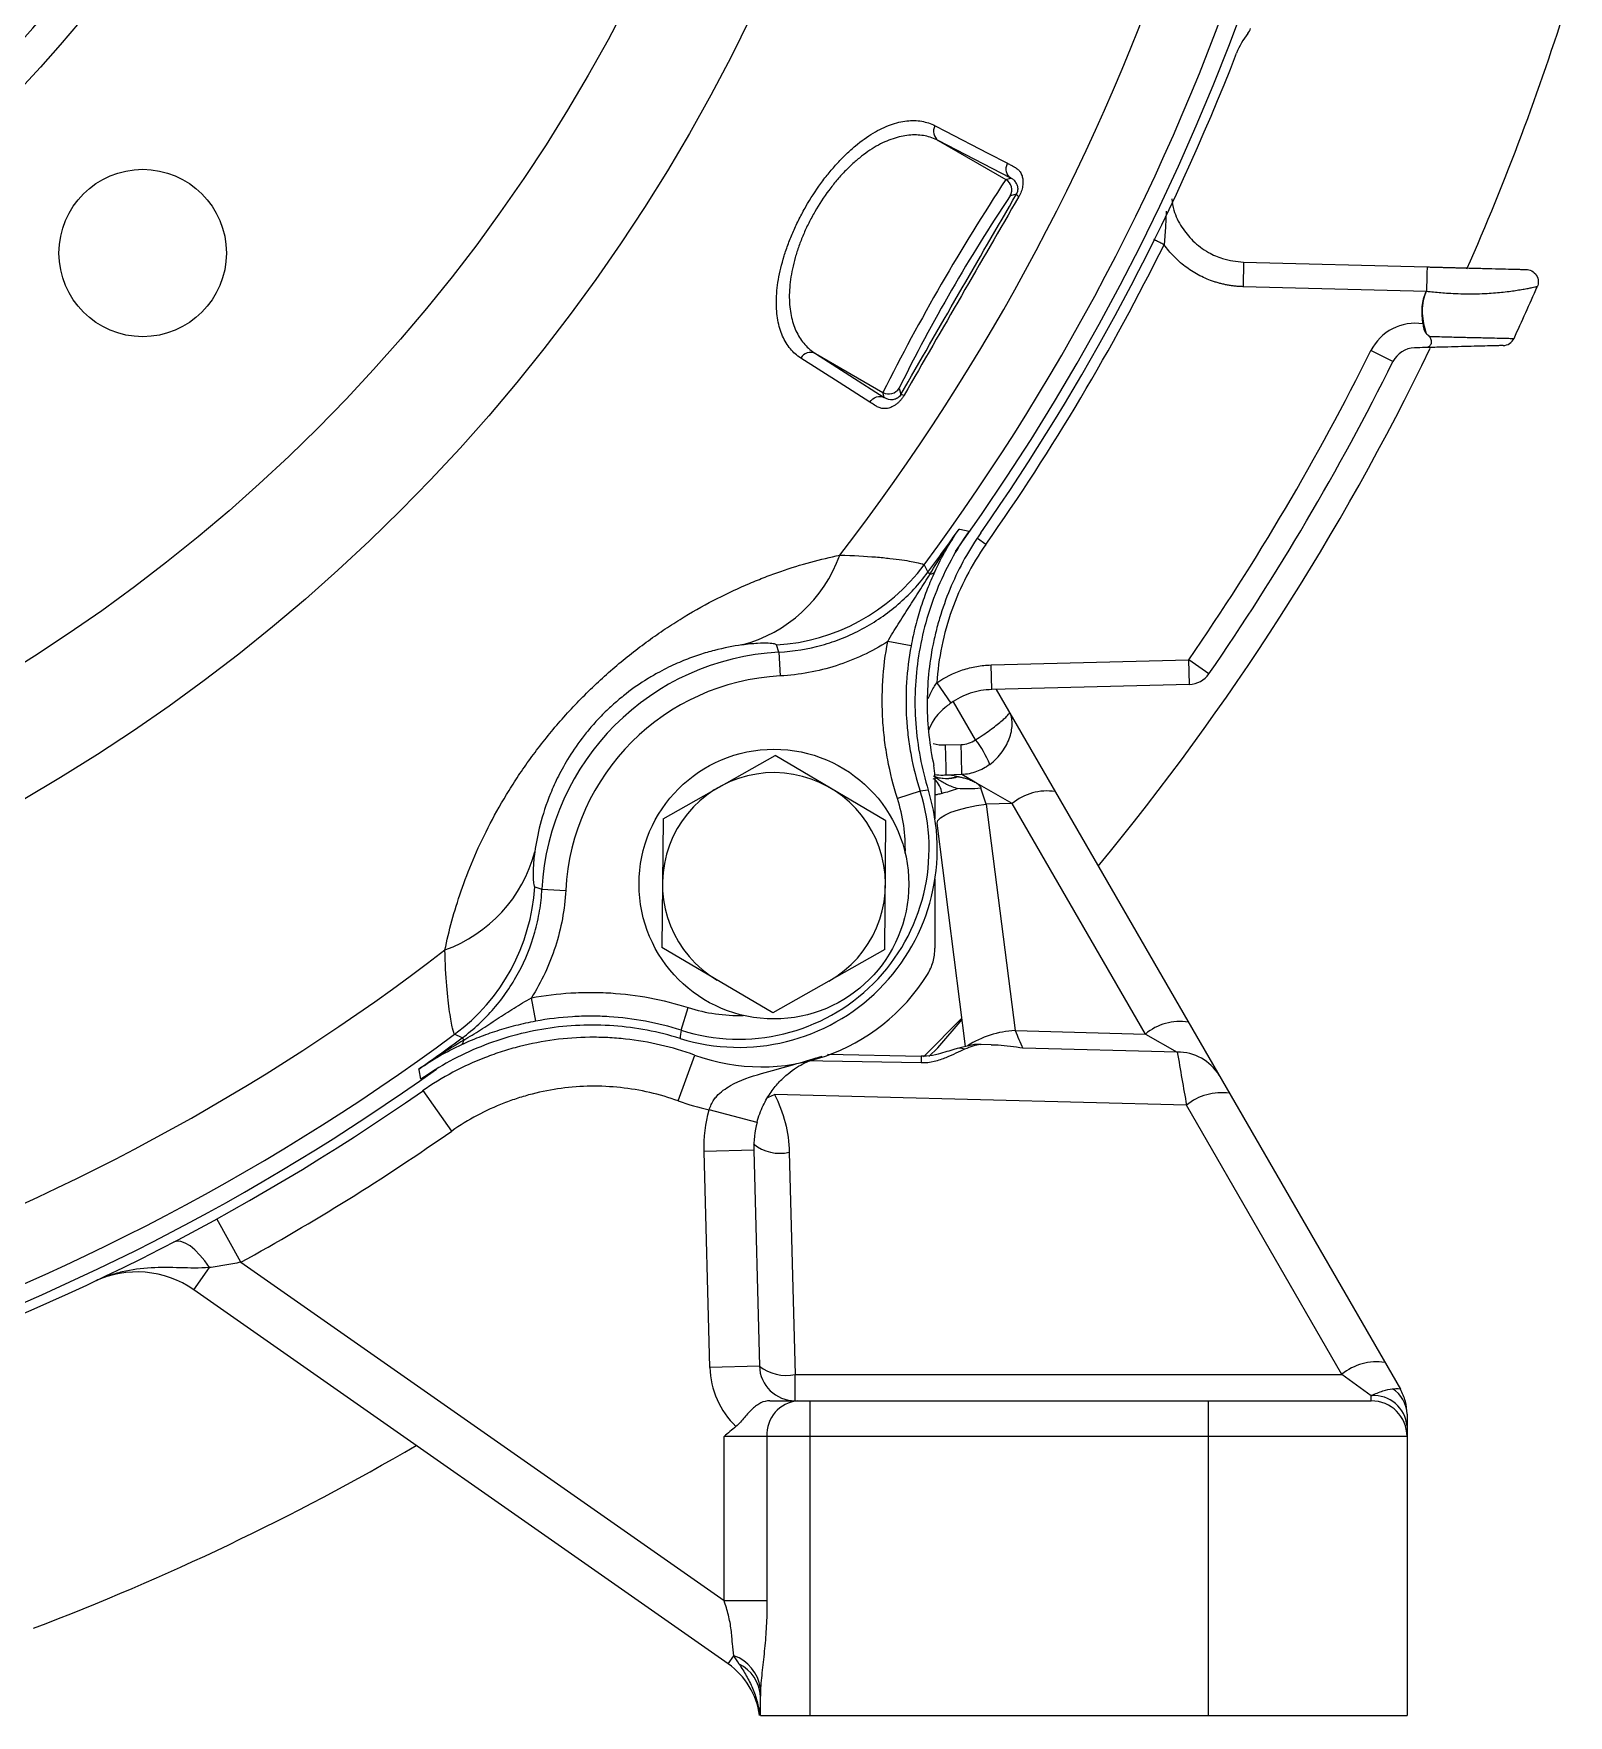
# Paper-space layout '_Right' of a CAD drawing. Header units: inches. Extents: x -10.2 to 6.6, y -6.2 to 9.3.
# Drawn here: x 2.288 to 6.157, y -6.25 to -2.01 of the extents above; entities that cross this region are included whole.
import ezdxf

# ---------------------------------------------------------------- set-up
doc = ezdxf.new("R2010")
doc.units = ezdxf.units.IN
doc.header["$MEASUREMENT"] = 0

psp = doc.layouts.new('_Right')

# ---------------------------------------------------------------- linework, layer by layer
at = {"color": 7, "linetype": 'Continuous', "lineweight": 25}
for p, q in [((4.5686, -2.2798), (4.7387, -2.3781)), ((4.7515, -2.3747), (4.5686, -2.2798)), ((4.7387, -2.3781), (4.7515, -2.3747)), ((4.7659, -2.4147), (4.7497, -2.419)), ((5.3382, -2.5863), (5.8005, -2.5984)), ((5.7989, -2.6603), (5.3366, -2.6482)), ((5.7968, -2.6648), (5.7989, -2.6603)), ((4.2587, -2.8166), (4.4289, -2.9148)), ((4.2587, -2.8166), (4.4323, -2.9276)), ((5.7146, -2.8369), (5.6591, -2.8093)), ((4.4323, -2.9276), (4.4289, -2.9148)), ((4.4698, -2.9039), (4.4741, -2.92)), ((4.533, -3.3494), (4.5423, -3.3681)), ((4.5423, -3.3681), (4.5479, -3.3723)), ((4.167, -3.5696), (4.1611, -3.5513)), ((4.5, -3.5539), (4.4411, -3.5429)), ((4.167, -3.5696), (4.1702, -3.6295)), ((4.7017, -3.6019), (5.1997, -3.5888)), ((4.7033, -3.6639), (4.7017, -3.6019)), ((5.2014, -3.6508), (5.1997, -3.5888)), ((5.2508, -3.6241), (5.1997, -3.5888)), ((4.5647, -3.6471), (4.6003, -3.6979)), ((5.2014, -3.6508), (4.7033, -3.6639)), ((4.7146, -3.6636), (5.7333, -5.428)), ((4.5867, -3.8034), (4.6261, -3.8023)), ((3.8747, -3.9895), (4.1572, -3.8298)), ((4.4367, -3.9946), (4.1572, -3.8298)), ((4.56, -3.8822), (4.56, -3.9895)), ((4.6278, -3.8784), (4.5884, -3.8794)), ((4.661, -3.8972), (4.6278, -3.8784)), ((4.7549, -3.9511), (4.661, -3.8972)), ((4.5227, -3.9201), (4.4656, -3.9383)), ((4.5434, -3.9177), (4.5227, -3.9201)), ((4.6895, -3.9528), (4.676, -3.9124)), ((4.7549, -3.9511), (4.6895, -3.9528)), ((4.6895, -3.9528), (4.7621, -4.5237)), ((5.0905, -4.5323), (4.7549, -3.9511)), ((3.8747, -3.9895), (3.8718, -4.3139)), ((4.4338, -4.3191), (4.4367, -3.9946)), ((4.6371, -4.5638), (4.5655, -4.001)), ((4.56, -4.1422), (4.56, -4.3159)), ((3.5513, -4.1611), (3.5696, -4.167)), ((3.5696, -4.167), (3.6295, -4.1702)), ((4.1513, -4.4787), (3.8718, -4.3139)), ((4.4338, -4.3191), (4.1513, -4.4787)), ((3.5539, -4.5), (3.5429, -4.4411)), ((3.9201, -4.5227), (3.9383, -4.4656)), ((3.3681, -4.5423), (3.3494, -4.533)), ((4.7621, -4.5237), (5.0905, -4.5323)), ((5.0905, -4.5323), (5.1709, -4.5782)), ((3.3681, -4.5423), (3.3723, -4.5479)), ((4.702, -4.5596), (4.6769, -4.5589)), ((5.1709, -4.5782), (4.7819, -4.5681)), ((4.5257, -4.5887), (4.2897, -4.5837)), ((3.3423, -4.7768), (3.2706, -4.6744)), ((5.1941, -4.7119), (4.1554, -4.6847)), ((4.1116, -4.7552), (3.9907, -4.7234)), ((5.5858, -5.3903), (5.1941, -4.7119)), ((4.1035, -4.8254), (3.9785, -4.8287)), ((3.9927, -5.3726), (3.9785, -4.8287)), ((4.1035, -4.8254), (4.1177, -5.3694)), ((4.193, -4.8304), (4.2077, -5.3903)), ((2.8108, -5.1077), (2.7505, -4.9982)), ((2.6921, -5.1772), (2.7313, -5.1213)), ((2.8108, -5.1077), (4.0285, -5.9603)), ((4.039, -6.1203), (2.6921, -5.1772)), ((4.1177, -5.3694), (3.9927, -5.3726)), ((4.2077, -5.457), (4.2077, -5.3903)), ((4.2077, -5.3903), (5.5858, -5.3903)), ((5.66, -5.4441), (5.5858, -5.3903)), ((4.1437, -5.457), (5.66, -5.457)), ((4.245, -5.457), (4.245, -6.25)), ((5.25, -6.25), (5.25, -5.457)), ((5.66, -5.457), (5.66, -5.4441)), ((5.75, -5.547), (4.0285, -5.547)), ((4.0285, -5.9603), (4.0285, -5.547)), ((4.1367, -5.547), (4.1367, -5.9603)), ((5.75, -5.5211), (5.75, -6.25)), ((4.0285, -5.9603), (4.1367, -5.9603)), ((4.039, -6.1203), (4.0535, -6.0995)), ((4.12, -6.25), (4.12, -6.2019)), ((4.12, -6.25), (5.75, -6.25))]:
    psp.add_line(p, q, dxfattribs=at)
at = {"color": 8, "linetype": 'Continuous', "lineweight": 25}
for p, q in [((4.6883, -3.2981), (4.6672, -3.2832)), ((4.6622, -3.7906), (4.6069, -3.6947)), ((3.9133, -4.701), (3.955, -4.5858))]:
    psp.add_line(p, q, dxfattribs=at)
at = {"color": 7, "linetype": 'Continuous', "lineweight": 25, "flags": 128}
for points in [[(4.5603, -2.2424), (4.5869, -2.2562), (4.6935, -2.3114), (4.7432, -2.3372)], [(4.3957, -2.9391), (4.319, -2.8901), (4.2221, -2.8281)], [(4.6209, -3.2594), (4.6225, -3.2598), (4.6461, -3.2646)], [(4.5655, -4.001), (4.5672, -3.9943), (4.5738, -3.9873), (4.585, -3.9802), (4.6004, -3.9733), (4.6193, -3.9668), (4.6411, -3.9611), (4.6648, -3.9564), (4.6895, -3.9528)], [(4.5309, -4.5901), (4.5338, -4.5873), (4.628, -4.4923)], [(4.5447, -4.5887), (4.5673, -4.5673), (4.6284, -4.4954)], [(4.6349, -4.5707), (4.6247, -4.568), (4.6161, -4.5689)], [(3.2646, -4.6461), (3.2598, -4.6225), (3.2594, -4.6209)], [(2.7313, -5.1213), (2.7197, -5.1045), (2.7074, -5.0895), (2.6949, -5.0767), (2.6825, -5.0666), (2.6706, -5.0594), (2.6595, -5.0553), (2.6495, -5.0545), (2.6409, -5.0569)]]:
    psp.add_lwpolyline(points, dxfattribs=at)
at = {"color": 8, "linetype": 'Continuous', "lineweight": 25, "flags": 128}
for points in [[(5.143, -2.4582), (5.1412, -2.4981), (5.1376, -2.5423), (5.1376, -2.5423), (5.1376, -2.5423)], [(4.5253, -4.6053), (4.2776, -4.6006), (4.2413, -4.5999)], [(4.1397, -4.6918), (4.1408, -4.6913), (4.1554, -4.6847)]]:
    psp.add_lwpolyline(points, dxfattribs=at)
at = {"color": 7, "linetype": 'Continuous', "lineweight": 25}
for centre, radius in [((0, 0), 4.5436), ((0, 0), 4.2493), ((0, 0), 3.1151), ((2.5633, -2.5633), 0.211), ((4.1543, -4.1543), 0.34)]:
    psp.add_circle(centre, radius, dxfattribs=at)
for centre, radius, start, end in [((0, 0), 5.4518, 322.4177, 37.5823), ((0, 0), 5.6362, 323.54, 36.46), ((0, 0), 5.6801, 324.2831, 35.5637), ((0, 0), 3.0352, 311.1739, 48.8261), ((0, 0), 6.4497, 336.1919, 342.66038), ((5.4975, -2.128), 0.19, 141.6885, 158.8391), ((0, 0), 5.705, 325.0469, 338.8391), ((4.5848, -2.2566), 0.0284, 150.0314, 235.0278), ((9.2015, -5.3125), 5.341, 146.6737, 153.3263), ((4.7237, -2.4041), 0.03, 330.046, 59.954), ((8.3765, -4.8362), 4.3584, 146.3179, 153.6821), ((0, 0), 5.7322, 324.87496, 333.6722), ((0, 0), 6.63, 335.22238, 336.45687), ((5.7701, -2.8645), 0.124, 80.8048, 153.5989), ((5.9915, -2.7656), 0.031, 271.5, 335.2224), ((4.2467, -2.8423), 0.0284, 64.9722, 149.9686), ((0, 0), 6.4497, 320.42807, 334.23661), ((0, 0), 6.318, 325.3867, 333.59887), ((0, 0), 6.38, 325.3867, 333.59887), ((5.7701, -2.8645), 0.062, 91.5, 153.5989), ((4.4438, -2.8888), 0.03, 240.046, 329.954), ((0, 0), 5.6548, 323.4428, 324.8021), ((3.9806, -3.2022), 0.3613, 284.8601, 340.1285), ((4.1308, -3.052), 0.5002, 273.4687, 323.5209), ((4.5481, -3.358), 0.0144, 269.1964, 322.0168), ((4.2002, -4.2002), 0.6315, 93.0111, 176.9889), ((4.2002, -4.2002), 0.5716, 93.0111, 176.9889), ((5.1997, -3.5888), 0.062, 271.5, 325.3867), ((0.114, -3.9402), 4.4749, 0.7788, 1.7527), ((0.1534, -3.9392), 4.4749, 0.7788, 1.7527), ((4.4852, -3.9343), 0.2281, 20.9235, 39.0765), ((4.1543, -4.1543), 0.281, 299.4753, 239.4753), ((4.0659, -4.0659), 0.5, 252.7666, 17.2334), ((4.0659, -4.0659), 0.4795, 252.2989, 17.7011), ((4.0659, -4.0659), 0.4196, 358.5259, 17.7011), ((4.843, -4.0581), 0.1386, 81.6377, 129.4864), ((3.2022, -3.9806), 0.3613, 289.8715, 345.1399), ((3.052, -4.1308), 0.5002, 306.4791, 356.5313), ((4.1224, -4.1224), 0.4926, 250.0544, 328.2222), ((4.0659, -4.0659), 0.4196, 252.2989, 271.4741), ((0, 0), 5.6362, 233.54, 306.46), ((6.3774, -3.8294), 1.7582, 203.2588, 204.8425), ((5.1786, -4.6392), 0.1386, 81.6377, 129.4864), ((0, 0), 5.6548, 305.1979, 306.5572), ((3.358, -4.5481), 0.0144, 307.9832, 0.8036), ((17.567, -2.4952), 12.5698, 189.53894, 190.15703), ((5.1743, -4.6966), 0.1184, 30.532, 91.6156), ((0, 0), 5.6801, 271.9292, 305.5637), ((0, 0), 5.705, 271.9208, 304.9531), ((4.1224, -4.1224), 0.6152, 250.1316, 257.6379), ((5.2822, -4.8188), 0.1386, 81.6377, 129.4864), ((0, 0), 5.83, 298.82422, 304.97981), ((4.1696, -4.7273), 0.1057, 230.9989, 282.7995), ((2.5488, -5.382), 0.25, 55, 115.3409), ((4.2077, -5.367), 0.215, 181.5, 226.0948), ((4.2077, -5.367), 0.09, 181.5, 270), ((4.1842, -5.2872), 0.1057, 230.9989, 282.7995), ((5.6739, -5.4972), 0.1386, 81.6377, 129.4864), ((5.6735, -5.4921), 0.0765, 1.2366, 58.7634), ((4.2212, -5.5414), 0.0846, 94.4019, 183.8113), ((5.666, -5.5281), 0.0843, 4.768, 94.0818), ((5.66, -5.547), 0.09, 0, 90), ((0, 0), 6.4497, 290.78162, 300.28387), ((4.017, -6.198), 0.105, 9.2287, 69.6551), ((3.93, -6.2759), 0.19, 7.8371, 55), ((4.0248, -6.2063), 0.0953, 2.6537, 64.0779)]:
    psp.add_arc(centre, radius, start, end, dxfattribs=at)
at = {"color": 8, "linetype": 'Continuous', "lineweight": 25}
for centre, radius, start, end in [((4.5871, -3.8057), 0.0821, 250.7396, 290.1101), ((0, 0), 5.4518, 270.8637, 307.5823), ((4.7734, -4.7656), 0.2422, 92.6852, 122.8831), ((5.3102, -4.6182), 0.785, 177.8459, 179.0581)]:
    psp.add_arc(centre, radius, start, end, dxfattribs=at)
at = {"color": 7, "linetype": 'Continuous', "lineweight": 25}
for points in [[(5.3484, -2.0102), (5.3515, -2.0063), (5.354, -2.002), (5.3558, -1.9972)], [(4.7659, -2.4147), (4.7656, -2.4157), (4.7676, -2.418), (4.7715, -2.4212)], [(5.7983, -2.7663), (5.8008, -2.7686), (5.8032, -2.771), (5.8056, -2.7735)], [(5.7964, -2.8017), (5.7867, -2.802), (5.7776, -2.8022), (5.7685, -2.8025)], [(4.4741, -2.92), (4.4749, -2.9193), (4.4778, -2.9199), (4.4826, -2.9216)], [(4.5479, -3.3723), (4.571, -3.3337), (4.5953, -3.2961), (4.6209, -3.2594)], [(4.5555, -3.8002), (4.5657, -3.8027), (4.5762, -3.8036), (4.5867, -3.8034)], [(4.56, -3.8822), (4.56, -3.8733), (4.5591, -3.8644), (4.5572, -3.8557)], [(4.6153, -3.8827), (4.6064, -3.8812), (4.5974, -3.8801), (4.5884, -3.8794)], [(4.6153, -3.8827), (4.6167, -3.883), (4.6182, -3.8832), (4.6196, -3.8835)], [(4.676, -3.9124), (4.6556, -3.9148), (4.6351, -3.915), (4.6169, -3.9132)], [(3.9201, -4.5227), (3.9192, -4.5296), (3.9185, -4.5365), (3.9177, -4.5434)], [(3.3723, -4.5479), (3.3337, -4.571), (3.2961, -4.5953), (3.2594, -4.6209)], [(3.9785, -4.8287), (3.9776, -4.793), (3.9816, -4.7579), (3.9907, -4.7234)], [(4.1116, -4.7552), (4.1056, -4.7782), (4.1028, -4.8016), (4.1035, -4.8254)], [(5.7132, -5.4267), (5.7255, -5.4257), (5.7322, -5.4262), (5.7333, -5.428)], [(4.0586, -5.5219), (4.0484, -5.5301), (4.0384, -5.5386), (4.0285, -5.547)], [(4.0664, -6.1206), (4.0618, -6.1135), (4.0573, -6.1066), (4.0535, -6.0995)], [(4.1207, -6.1812), (4.1202, -6.1882), (4.12, -6.1951), (4.12, -6.2019)]]:
    psp.add_open_spline(points, degree=3, dxfattribs=at)
for points, knots in [([(4.2221, -2.8281), (4.2122, -2.8218), (4.2034, -2.814), (4.1881, -2.7956), (4.1815, -2.785), (4.1735, -2.7668), (4.1711, -2.7604), (4.1671, -2.7469), (4.1655, -2.7399), (4.1615, -2.718), (4.1602, -2.7021), (4.1605, -2.6762), (4.161, -2.6673), (4.1628, -2.649), (4.164, -2.6397), (4.1689, -2.6112), (4.1736, -2.5914), (4.1832, -2.5604), (4.1868, -2.55), (4.1946, -2.5292), (4.1988, -2.5188), (4.2079, -2.498), (4.2128, -2.4876), (4.2234, -2.4668), (4.229, -2.4564), (4.2465, -2.4259), (4.2591, -2.4065), (4.2794, -2.3786), (4.2864, -2.3695), (4.3006, -2.3522), (4.3077, -2.344), (4.3223, -2.3282), (4.3296, -2.3206), (4.3446, -2.3063), (4.3521, -2.2995), (4.3746, -2.2808), (4.3895, -2.2701), (4.4118, -2.2567), (4.4193, -2.2527), (4.4338, -2.2457), (4.441, -2.2427), (4.4551, -2.2376), (4.462, -2.2355), (4.4757, -2.2322), (4.4825, -2.231), (4.5023, -2.2288), (4.5148, -2.2291), (4.5385, -2.2332), (4.5498, -2.237), (4.5603, -2.2424)], [0, 0, 0, 0, 0.0625, 0.0625, 0.125, 0.125, 0.15625, 0.15625, 0.1875, 0.1875, 0.25, 0.25, 0.28125, 0.28125, 0.3125, 0.3125, 0.375, 0.375, 0.40625, 0.40625, 0.4375, 0.4375, 0.46875, 0.46875, 0.5, 0.5, 0.5625, 0.5625, 0.59375, 0.59375, 0.625, 0.625, 0.65625, 0.65625, 0.6875, 0.6875, 0.75, 0.75, 0.78125, 0.78125, 0.8125, 0.8125, 0.84375, 0.84375, 0.875, 0.875, 0.9375, 0.9375, 1, 1, 1, 1]), ([(4.5686, -2.2798), (4.5582, -2.2744), (4.5472, -2.2705), (4.5241, -2.2658), (4.5119, -2.265), (4.4928, -2.2662), (4.4862, -2.2671), (4.473, -2.2696), (4.4663, -2.2713), (4.4527, -2.2755), (4.4458, -2.278), (4.4319, -2.2839), (4.4248, -2.2874), (4.4035, -2.299), (4.3892, -2.3084), (4.3678, -2.3251), (4.3606, -2.3312), (4.3464, -2.3441), (4.3394, -2.3509), (4.3257, -2.3652), (4.3189, -2.3727), (4.3056, -2.3885), (4.299, -2.3968), (4.2799, -2.4225), (4.2682, -2.4404), (4.252, -2.4685), (4.2468, -2.4782), (4.2372, -2.4975), (4.2327, -2.5072), (4.2244, -2.5265), (4.2207, -2.5362), (4.2138, -2.5555), (4.2106, -2.5652), (4.2024, -2.5941), (4.1985, -2.6125), (4.1949, -2.6391), (4.194, -2.6478), (4.193, -2.6648), (4.1929, -2.6732), (4.1936, -2.6974), (4.1955, -2.7122), (4.2003, -2.7328), (4.2022, -2.7393), (4.2066, -2.752), (4.2091, -2.758), (4.2177, -2.7752), (4.2244, -2.7853), (4.24, -2.8028), (4.2488, -2.8104), (4.2587, -2.8166)], [0, 0, 0, 0, 0.0625, 0.0625, 0.125, 0.125, 0.15625, 0.15625, 0.1875, 0.1875, 0.21875, 0.21875, 0.25, 0.25, 0.3125, 0.3125, 0.34375, 0.34375, 0.375, 0.375, 0.40625, 0.40625, 0.4375, 0.4375, 0.5, 0.5, 0.53125, 0.53125, 0.5625, 0.5625, 0.59375, 0.59375, 0.625, 0.625, 0.6875, 0.6875, 0.71875, 0.71875, 0.75, 0.75, 0.8125, 0.8125, 0.84375, 0.84375, 0.875, 0.875, 0.9375, 0.9375, 1, 1, 1, 1]), ([(4.7515, -2.3747), (4.7459, -2.3713), (4.7418, -2.3655), (4.7388, -2.3517), (4.7398, -2.3439), (4.7432, -2.3372)], [0, 0, 0, 0, 0.5, 0.5, 1, 1, 1, 1]), ([(4.7432, -2.3372), (4.7462, -2.3388), (4.7512, -2.3414), (4.7571, -2.3445), (4.7615, -2.3468), (4.7651, -2.3492), (4.7689, -2.3523), (4.7721, -2.3555), (4.776, -2.3604), (4.7798, -2.3678), (4.7819, -2.3777), (4.7821, -2.387), (4.7813, -2.3945), (4.7798, -2.4017), (4.7777, -2.4083), (4.7749, -2.4149), (4.7726, -2.4191), (4.7715, -2.4212)], [0, 0, 0, 0, 0.129253, 0.212879, 0.25088, 0.315934, 0.375771, 0.43055, 0.480477, 0.594559, 0.698739, 0.759999, 0.818417, 0.865283, 0.910316, 0.954784, 1, 1, 1, 1]), ([(4.4741, -2.92), (4.5224, -2.8359), (4.5709, -2.7516), (4.6684, -2.5828), (4.7172, -2.4986), (4.7659, -2.4147)], [0, 0, 0, 0, 0.5, 0.5, 1, 1, 1, 1]), ([(4.7659, -2.4147), (4.7661, -2.4143), (4.7666, -2.4135), (4.7672, -2.4121), (4.7678, -2.4108), (4.7683, -2.4093), (4.7687, -2.4079), (4.769, -2.4063), (4.7693, -2.4048), (4.7694, -2.4031), (4.7695, -2.4015), (4.7694, -2.3994), (4.769, -2.3968), (4.7683, -2.3935), (4.7668, -2.3896), (4.7644, -2.3854), (4.7613, -2.3816), (4.7579, -2.3785), (4.7546, -2.3762), (4.7525, -2.3752), (4.7515, -2.3747)], [0, 0, 0, 0, 0.013211, 0.026429, 0.040569, 0.056387, 0.074431, 0.095071, 0.118554, 0.14505, 0.174674, 0.207511, 0.26463, 0.340833, 0.436162, 0.550638, 0.672723, 0.788241, 0.897293, 1, 1, 1, 1]), ([(4.7715, -2.4212), (4.7232, -2.5042), (4.6749, -2.5876), (4.5784, -2.7548), (4.5303, -2.8383), (4.4826, -2.9216)], [0, 0, 0, 0, 0.5, 0.5, 1, 1, 1, 1]), ([(5.1569, -2.427), (5.1583, -2.4365), (5.1621, -2.4617), (5.1807, -2.4982), (5.2101, -2.5349), (5.2458, -2.5614), (5.2892, -2.581), (5.3202, -2.5843), (5.3382, -2.5863)], [0, 0, 0, 0, 0.109956, 0.290615, 0.460208, 0.645961, 0.794071, 1, 1, 1, 1]), ([(5.3366, -2.6482), (5.3333, -2.6481), (5.3267, -2.6479), (5.3169, -2.647), (5.3072, -2.6458), (5.2976, -2.6442), (5.288, -2.6423), (5.2785, -2.64), (5.269, -2.6372), (5.2503, -2.6311), (5.2232, -2.6192), (5.1957, -2.6014), (5.1756, -2.585), (5.1618, -2.5718), (5.149, -2.5576), (5.1414, -2.5474), (5.1376, -2.5423)], [0, 0, 0, 0, 0.04223, 0.084269, 0.126179, 0.168026, 0.209871, 0.251781, 0.293819, 0.336047, 0.504361, 0.672673, 0.75487, 0.836506, 0.918058, 1, 1, 1, 1]), ([(5.3382, -2.5863), (5.3382, -2.5863), (5.3382, -2.5876), (5.338, -2.5936), (5.3379, -2.5984), (5.3376, -2.6105), (5.3374, -2.6178), (5.337, -2.6331), (5.3368, -2.6409), (5.3366, -2.6482)], [0, 0, 0, 0, 0.25, 0.25, 0.5, 0.5, 0.75, 0.75, 1, 1, 1, 1]), ([(5.8005, -2.5984), (5.8005, -2.5984), (5.8005, -2.5997), (5.8003, -2.6057), (5.8002, -2.6105), (5.7999, -2.6226), (5.7997, -2.6299), (5.7993, -2.6452), (5.7991, -2.653), (5.7989, -2.6603)], [0, 0, 0, 0, 0.25, 0.25, 0.5, 0.5, 0.75, 0.75, 1, 1, 1, 1]), ([(5.8005, -2.5984), (5.8041, -2.5985), (5.8114, -2.5986), (5.8223, -2.5989), (5.8331, -2.5992), (5.8438, -2.5995), (5.8544, -2.5998), (5.865, -2.6001), (5.8755, -2.6003), (5.8894, -2.6007), (5.9064, -2.6011), (5.9329, -2.6018), (5.9649, -2.6027), (5.999, -2.6036), (6.0223, -2.6042), (6.0362, -2.6045), (6.0434, -2.6047), (6.0477, -2.6048), (6.0501, -2.6049), (6.0504, -2.6049), (6.0505, -2.6049)], [0, 0, 0, 0, 0.031582, 0.062994, 0.094266, 0.125434, 0.156529, 0.187585, 0.218636, 0.249716, 0.311564, 0.372771, 0.495366, 0.623561, 0.744791, 0.808803, 0.871292, 0.914605, 0.95736, 1, 1, 1, 1]), ([(6.0505, -2.6049), (6.0548, -2.605), (6.0596, -2.6061), (6.0687, -2.6108), (6.0729, -2.6146), (6.0788, -2.6239), (6.0804, -2.6293), (6.0809, -2.6396), (6.0798, -2.6444), (6.0781, -2.6483)], [0, 0, 0, 0, 0.25, 0.25, 0.5, 0.5, 0.75, 0.75, 1, 1, 1, 1]), ([(5.7968, -2.6648), (5.7932, -2.6728), (5.7908, -2.6811), (5.7881, -2.6982), (5.7878, -2.707), (5.7891, -2.7328), (5.793, -2.7499), (5.7983, -2.7663)], [0, 0, 0, 0, 0.25, 0.25, 0.5, 0.5, 1, 1, 1, 1]), ([(5.7899, -2.742), (5.7894, -2.7355), (5.7887, -2.729), (5.7879, -2.7159), (5.7878, -2.7093), (5.7884, -2.6963), (5.7892, -2.6899), (5.792, -2.6771), (5.7941, -2.6708), (5.7968, -2.6648)], [0, 0, 0, 0, 0.25, 0.25, 0.5, 0.5, 0.75, 0.75, 1, 1, 1, 1]), ([(6.0781, -2.6483), (6.0781, -2.6483), (6.078, -2.6483), (6.0775, -2.6484), (6.0766, -2.6486), (6.0754, -2.6489), (6.0739, -2.6493), (6.0708, -2.65), (6.065, -2.6512), (6.055, -2.6532), (6.0424, -2.6555), (6.0281, -2.6579), (6.0115, -2.6603), (5.9872, -2.6633), (5.9583, -2.6658), (5.9282, -2.667), (5.9037, -2.6672), (5.8796, -2.6668), (5.8562, -2.6656), (5.8356, -2.6641), (5.8171, -2.6624), (5.8049, -2.661), (5.7989, -2.6603)], [0, 0, 0, 0, 0.020065, 0.040278, 0.060652, 0.081197, 0.101927, 0.122853, 0.181876, 0.244251, 0.303363, 0.366072, 0.423351, 0.488079, 0.610765, 0.681304, 0.73656, 0.804258, 0.865315, 0.911119, 0.95601, 1, 1, 1, 1]), ([(5.7899, -2.742), (5.7903, -2.7465), (5.791, -2.7508), (5.7937, -2.7591), (5.7956, -2.7629), (5.7983, -2.7663)], [0, 0, 0, 0, 0.5, 0.5, 1, 1, 1, 1]), ([(5.8056, -2.7735), (5.8083, -2.7765), (5.8102, -2.7802), (5.8115, -2.7874), (5.8109, -2.7908), (5.8085, -2.7963), (5.8067, -2.7984), (5.8022, -2.8011), (5.7995, -2.8017), (5.7964, -2.8017)], [0, 0, 0, 0, 0.25, 0.25, 0.5, 0.5, 0.75, 0.75, 1, 1, 1, 1]), ([(5.9923, -2.7966), (5.9923, -2.7966), (5.9909, -2.7966), (5.9857, -2.7968), (5.9818, -2.7969), (5.9716, -2.7972), (5.9653, -2.7973), (5.9508, -2.7977), (5.9426, -2.7979), (5.9245, -2.7984), (5.9145, -2.7987), (5.8933, -2.7992), (5.8822, -2.7995), (5.8591, -2.8001), (5.847, -2.8004), (5.8219, -2.8011), (5.8092, -2.8014), (5.7964, -2.8017)], [0, 0, 0, 0, 0.125, 0.125, 0.25, 0.25, 0.375, 0.375, 0.5, 0.5, 0.625, 0.625, 0.75, 0.75, 0.875, 0.875, 1, 1, 1, 1]), ([(5.8056, -2.7735), (5.8199, -2.7739), (5.8341, -2.7742), (5.8617, -2.7749), (5.875, -2.7752), (5.9005, -2.7759), (5.9127, -2.7761), (5.93, -2.7766), (5.9357, -2.7767), (5.9464, -2.7769), (5.9516, -2.7771), (5.9663, -2.7774), (5.9751, -2.7776), (5.9908, -2.778), (5.9976, -2.7781), (6.0084, -2.7784), (6.0126, -2.7785), (6.0182, -2.7786), (6.0197, -2.7786), (6.0197, -2.7786)], [0, 0, 0, 0, 0.125, 0.125, 0.25, 0.25, 0.375, 0.375, 0.4375, 0.4375, 0.5, 0.5, 0.625, 0.625, 0.75, 0.75, 0.875, 0.875, 1, 1, 1, 1]), ([(4.4826, -2.9216), (4.4819, -2.9228), (4.4805, -2.9252), (4.4782, -2.9285), (4.4758, -2.9318), (4.4732, -2.9348), (4.4705, -2.9377), (4.4677, -2.9405), (4.4636, -2.944), (4.4582, -2.9479), (4.4501, -2.9524), (4.4404, -2.9555), (4.4304, -2.956), (4.421, -2.9539), (4.4136, -2.9506), (4.4052, -2.9452), (4.3996, -2.9416), (4.3957, -2.9391)], [0, 0, 0, 0, 0.026018, 0.051614, 0.077027, 0.102504, 0.128289, 0.154619, 0.181715, 0.240099, 0.301387, 0.405512, 0.519639, 0.6242, 0.749132, 0.823191, 1, 1, 1, 1]), ([(4.3957, -2.9391), (4.3998, -2.9329), (4.4061, -2.9281), (4.4195, -2.9238), (4.4266, -2.9244), (4.4323, -2.9276)], [0, 0, 0, 0, 0.5, 0.5, 1, 1, 1, 1]), ([(4.4741, -2.92), (4.4728, -2.9224), (4.4717, -2.9236), (4.4698, -2.9257), (4.4689, -2.9265), (4.4664, -2.9286), (4.4649, -2.9295), (4.4603, -2.9319), (4.4572, -2.9327), (4.447, -2.9339), (4.4382, -2.9318), (4.4323, -2.9276)], [0, 0, 0, 0, 0.0625, 0.0625, 0.125, 0.125, 0.25, 0.25, 0.5, 0.5, 1, 1, 1, 1]), ([(4.6461, -3.2646), (4.613, -3.3116), (4.5859, -3.3616), (4.5539, -3.4406), (4.5447, -3.4676), (4.5293, -3.523), (4.5233, -3.5509), (4.5145, -3.607), (4.5116, -3.6352), (4.5092, -3.692), (4.5096, -3.7206), (4.5158, -3.8066), (4.5264, -3.8628), (4.5434, -3.9177)], [0, 0, 0, 0, 0.25, 0.25, 0.375, 0.375, 0.5, 0.5, 0.625, 0.625, 0.75, 0.75, 1, 1, 1, 1]), ([(4.5595, -3.3668), (4.5683, -3.3479), (4.5779, -3.3295), (4.5983, -3.2938), (4.6093, -3.2763), (4.6209, -3.2594)], [0, 0, 0, 0, 0.5, 0.5, 1, 1, 1, 1]), ([(4.6759, -3.2684), (4.6462, -3.3109), (4.6214, -3.3557), (4.5912, -3.4262), (4.5823, -3.4502), (4.5708, -3.4872), (4.5672, -3.4996), (4.5608, -3.5247), (4.5579, -3.5372), (4.5452, -3.6001), (4.5403, -3.6509), (4.5407, -3.728), (4.5421, -3.754), (4.5477, -3.8053), (4.5518, -3.8306), (4.5572, -3.8557)], [0, 0, 0, 0, 0.25, 0.25, 0.375, 0.375, 0.4375, 0.4375, 0.5, 0.5, 0.75, 0.75, 0.875, 0.875, 1, 1, 1, 1]), ([(4.6883, -3.2981), (4.652, -3.3497), (4.6235, -3.405), (4.5922, -3.4934), (4.5837, -3.524), (4.571, -3.5852), (4.5668, -3.616), (4.5647, -3.6471)], [0, 0, 0, 0, 0.5, 0.5, 0.75, 0.75, 1, 1, 1, 1]), ([(3.325, -4.3204), (3.335, -4.2723), (3.3482, -4.2229), (3.3747, -4.1461), (3.3847, -4.1201), (3.4072, -4.0668), (3.4198, -4.0395), (3.4478, -3.9845), (3.4632, -3.9567), (3.4888, -3.9146), (3.4977, -3.9004), (3.5165, -3.8719), (3.5263, -3.8576), (3.5569, -3.815), (3.5788, -3.7869), (3.6141, -3.7452), (3.6264, -3.7313), (3.6515, -3.704), (3.6643, -3.6907), (3.7034, -3.6516), (3.7304, -3.6267), (3.7723, -3.5911), (3.7865, -3.5796), (3.8147, -3.5576), (3.8289, -3.547), (3.8572, -3.5266), (3.8714, -3.5168), (3.8999, -3.498), (3.9142, -3.489), (3.9564, -3.4634), (3.9842, -3.448), (4.0389, -3.4201), (4.0658, -3.4076), (4.1059, -3.3906), (4.1192, -3.3853), (4.1454, -3.3752), (4.1584, -3.3705), (4.2228, -3.3483), (4.2723, -3.335), (4.3204, -3.325)], [0, 0, 0, 0, 0.125, 0.125, 0.1875, 0.1875, 0.25, 0.25, 0.3125, 0.3125, 0.34375, 0.34375, 0.375, 0.375, 0.4375, 0.4375, 0.46875, 0.46875, 0.5, 0.5, 0.5625, 0.5625, 0.59375, 0.59375, 0.625, 0.625, 0.65625, 0.65625, 0.6875, 0.6875, 0.75, 0.75, 0.8125, 0.8125, 0.84375, 0.84375, 0.875, 0.875, 1, 1, 1, 1]), ([(4.3204, -3.325), (4.3546, -3.3257), (4.3846, -3.3275), (4.4236, -3.3307), (4.4356, -3.3319), (4.4577, -3.3344), (4.4677, -3.3357), (4.4946, -3.3396), (4.5081, -3.342), (4.5269, -3.3463), (4.5321, -3.348), (4.533, -3.3494)], [0, 0, 0, 0, 0.25, 0.25, 0.375, 0.375, 0.5, 0.5, 0.75, 0.75, 1, 1, 1, 1]), ([(4.167, -3.5696), (4.204, -3.5676), (4.24, -3.5617), (4.2927, -3.547), (4.31, -3.5411), (4.3443, -3.5273), (4.3609, -3.5195), (4.4092, -3.4936), (4.4393, -3.473), (4.4812, -3.4369), (4.4945, -3.4241), (4.5195, -3.3971), (4.5313, -3.383), (4.5423, -3.3681)], [0, 0, 0, 0, 0.25, 0.25, 0.375, 0.375, 0.5, 0.5, 0.75, 0.75, 0.875, 0.875, 1, 1, 1, 1]), ([(4.4411, -3.5429), (4.4495, -3.528), (4.4583, -3.5135), (4.4762, -3.4849), (4.4853, -3.4709), (4.5034, -3.4428), (4.5125, -3.4288), (4.5304, -3.4008), (4.5392, -3.3866), (4.5479, -3.3723)], [0, 0, 0, 0, 0.25, 0.25, 0.5, 0.5, 0.75, 0.75, 1, 1, 1, 1]), ([(4.5595, -3.3668), (4.5527, -3.3814), (4.5465, -3.3958), (4.5351, -3.4251), (4.5298, -3.44), (4.52, -3.4707), (4.5154, -3.4866), (4.507, -3.5198), (4.5033, -3.5366), (4.5, -3.5539)], [0, 0, 0, 0, 0.25, 0.25, 0.5, 0.5, 0.75, 0.75, 1, 1, 1, 1]), ([(4.0732, -3.5515), (4.0513, -3.5545), (4.0285, -3.5589), (3.9921, -3.5683), (3.9796, -3.5719), (3.9536, -3.5804), (3.9402, -3.5853), (3.9125, -3.5966), (3.8981, -3.603), (3.8754, -3.6144), (3.8676, -3.6185), (3.8516, -3.6274), (3.8433, -3.6322), (3.8179, -3.648), (3.8004, -3.6599), (3.7726, -3.6815), (3.7631, -3.6893), (3.7443, -3.7058), (3.735, -3.7145), (3.7166, -3.7328), (3.7078, -3.7422), (3.6909, -3.7612), (3.6831, -3.7706), (3.6614, -3.7984), (3.6489, -3.8165), (3.6276, -3.8507), (3.6188, -3.8666), (3.6035, -3.8971), (3.5969, -3.9117), (3.5797, -3.9539), (3.5715, -3.9796), (3.5589, -4.0283), (3.5545, -4.0512), (3.5515, -4.0732)], [0, 0, 0, 0, 0.125, 0.125, 0.1875, 0.1875, 0.25, 0.25, 0.3125, 0.3125, 0.34375, 0.34375, 0.375, 0.375, 0.4375, 0.4375, 0.46875, 0.46875, 0.5, 0.5, 0.53125, 0.53125, 0.5625, 0.5625, 0.625, 0.625, 0.6875, 0.6875, 0.75, 0.75, 0.875, 0.875, 1, 1, 1, 1]), ([(4.1611, -3.5513), (4.1608, -3.5503), (4.1589, -3.5495), (4.1518, -3.5481), (4.1465, -3.5476), (4.1324, -3.547), (4.1235, -3.5471), (4.1017, -3.5482), (4.0887, -3.5493), (4.0732, -3.5515)], [0, 0, 0, 0, 0.25, 0.25, 0.5, 0.5, 0.75, 0.75, 1, 1, 1, 1]), ([(4.4411, -3.5429), (4.421, -3.5557), (4.4, -3.5672), (4.3565, -3.5876), (4.3339, -3.5964), (4.2655, -3.6183), (4.2185, -3.6269), (4.1702, -3.6295)], [0, 0, 0, 0, 0.25, 0.25, 0.5, 0.5, 1, 1, 1, 1]), ([(4.4656, -3.9383), (4.4553, -3.9063), (4.4472, -3.8738), (4.4379, -3.8244), (4.4353, -3.8077), (4.4313, -3.7746), (4.4297, -3.758), (4.4247, -3.6751), (4.4287, -3.6089), (4.4411, -3.5429)], [0, 0, 0, 0, 0.25, 0.25, 0.375, 0.375, 0.5, 0.5, 1, 1, 1, 1]), ([(4.5, -3.5539), (4.4886, -3.6151), (4.4848, -3.6763), (4.4895, -3.7531), (4.4909, -3.7684), (4.4947, -3.7992), (4.4971, -3.8146), (4.5057, -3.8604), (4.5132, -3.8904), (4.5227, -3.9201)], [0, 0, 0, 0, 0.5, 0.5, 0.625, 0.625, 0.75, 0.75, 1, 1, 1, 1]), ([(4.5647, -3.6471), (4.5848, -3.633), (4.6065, -3.6221), (4.6413, -3.6106), (4.6533, -3.6076), (4.6773, -3.6034), (4.6894, -3.6022), (4.7017, -3.6019)], [0, 0, 0, 0, 0.5, 0.5, 0.75, 0.75, 1, 1, 1, 1]), ([(4.7033, -3.6639), (4.6941, -3.6641), (4.685, -3.665), (4.6669, -3.6682), (4.6579, -3.6704), (4.6317, -3.6791), (4.6154, -3.6872), (4.6003, -3.6979)], [0, 0, 0, 0, 0.25, 0.25, 0.5, 0.5, 1, 1, 1, 1]), ([(4.6003, -3.6979), (4.5966, -3.7006), (4.5799, -3.713), (4.5576, -3.7355), (4.5483, -3.7569), (4.5446, -3.7652)], [0, 0, 0, 0, 0.147299, 0.666495, 1, 1, 1, 1]), ([(4.6622, -3.7906), (4.6689, -3.7865), (4.6752, -3.7824), (4.6873, -3.7743), (4.6932, -3.7702), (4.7096, -3.7583), (4.719, -3.7509), (4.7302, -3.7414), (4.7335, -3.7385), (4.7392, -3.7332), (4.7415, -3.7309), (4.7451, -3.7269), (4.7464, -3.7253), (4.7479, -3.7227), (4.7481, -3.7217), (4.7478, -3.7212)], [0, 0, 0, 0, 0.125, 0.125, 0.25, 0.25, 0.5, 0.5, 0.625, 0.625, 0.75, 0.75, 0.875, 0.875, 1, 1, 1, 1]), ([(4.6982, -3.8529), (4.7044, -3.8483), (4.7101, -3.8433), (4.7207, -3.8325), (4.7255, -3.8267), (4.7341, -3.8147), (4.7378, -3.8085), (4.7442, -3.796), (4.7469, -3.7897), (4.751, -3.7774), (4.7525, -3.7714), (4.7544, -3.7597), (4.7549, -3.754), (4.7547, -3.7434), (4.754, -3.7384), (4.7517, -3.7292), (4.75, -3.7249), (4.7478, -3.7212)], [0, 0, 0, 0, 0.125, 0.125, 0.25, 0.25, 0.375, 0.375, 0.5, 0.5, 0.625, 0.625, 0.75, 0.75, 0.875, 0.875, 1, 1, 1, 1]), ([(4.6261, -3.8023), (4.6326, -3.8022), (4.6389, -3.8011), (4.6512, -3.7971), (4.657, -3.7942), (4.6622, -3.7906)], [0, 0, 0, 0, 0.5, 0.5, 1, 1, 1, 1]), ([(4.6982, -3.8529), (4.6931, -3.8567), (4.6877, -3.8601), (4.6766, -3.8661), (4.6707, -3.8687), (4.6528, -3.8752), (4.6405, -3.8777), (4.6278, -3.8784)], [0, 0, 0, 0, 0.25, 0.25, 0.5, 0.5, 1, 1, 1, 1]), ([(4.6196, -3.8835), (4.6087, -3.8873), (4.5974, -3.8893), (4.5758, -3.8888), (4.5655, -3.8864), (4.5566, -3.8821)], [0, 0, 0, 0, 0.5, 0.5, 1, 1, 1, 1]), ([(4.56, -3.8844), (4.5609, -3.885), (4.5631, -3.8865), (4.5683, -3.8902), (4.5763, -3.8955), (4.5867, -3.9013), (4.5997, -3.9072), (4.6098, -3.9109), (4.6159, -3.9131), (4.6168, -3.9132), (4.6169, -3.9132)], [0, 0, 0, 0, 0.065583, 0.174149, 0.282633, 0.482319, 0.699948, 0.958019, 0.994692, 1, 1, 1, 1]), ([(4.6196, -3.8835), (4.6227, -3.8841), (4.6292, -3.8855), (4.6375, -3.8877), (4.6444, -3.8899), (4.65, -3.892), (4.6556, -3.8943), (4.6593, -3.8963), (4.661, -3.8972)], [0, 0, 0, 0, 0.2161418, 0.4530329, 0.5859248, 0.7142891, 0.8650066, 1, 1, 1, 1]), ([(4.661, -3.8972), (4.6622, -3.8979), (4.6644, -3.8992), (4.6674, -3.9014), (4.6702, -3.9038), (4.6727, -3.9064), (4.6748, -3.9093), (4.6756, -3.9114), (4.676, -3.9124)], [0, 0, 0, 0, 0.1866, 0.357825, 0.514367, 0.691647, 0.85245, 1, 1, 1, 1]), ([(4.5784, -3.9257), (4.5739, -3.9268), (4.57, -3.9277), (4.5637, -3.9293), (4.5612, -3.93), (4.5595, -3.9306)], [0, 0, 0, 0, 0.5, 0.5, 1, 1, 1, 1]), ([(4.6169, -3.9132), (4.6098, -3.9164), (4.6027, -3.9188), (4.5897, -3.9228), (4.5837, -3.9243), (4.5784, -3.9257)], [0, 0, 0, 0, 0.5, 0.5, 1, 1, 1, 1]), ([(3.5515, -4.0732), (3.5493, -4.0887), (3.5482, -4.1017), (3.5471, -4.1235), (3.547, -4.1324), (3.5476, -4.1465), (3.5481, -4.1517), (3.5495, -4.1589), (3.5503, -4.1608), (3.5513, -4.1611)], [0, 0, 0, 0, 0.25, 0.25, 0.5, 0.5, 0.75, 0.75, 1, 1, 1, 1]), ([(3.3681, -4.5423), (3.3978, -4.5203), (3.4245, -4.4954), (3.4604, -4.454), (3.4716, -4.4395), (3.4925, -4.4091), (3.5021, -4.3934), (3.528, -4.3452), (3.5417, -4.3114), (3.5566, -4.2581), (3.5606, -4.2401), (3.5666, -4.2038), (3.5686, -4.1855), (3.5696, -4.167)], [0, 0, 0, 0, 0.25, 0.25, 0.375, 0.375, 0.5, 0.5, 0.75, 0.75, 0.875, 0.875, 1, 1, 1, 1]), ([(3.6295, -4.1702), (3.6282, -4.1943), (3.6254, -4.2182), (3.6167, -4.2654), (3.6108, -4.289), (3.5888, -4.3574), (3.5687, -4.4005), (3.5429, -4.4411)], [0, 0, 0, 0, 0.25, 0.25, 0.5, 0.5, 1, 1, 1, 1]), ([(3.3494, -4.533), (3.348, -4.5321), (3.3463, -4.5269), (3.342, -4.5081), (3.3395, -4.4945), (3.3344, -4.4586), (3.3318, -4.4366), (3.3275, -4.3846), (3.3257, -4.3546), (3.325, -4.3204)], [0, 0, 0, 0, 0.25, 0.25, 0.5, 0.5, 0.75, 0.75, 1, 1, 1, 1]), ([(4.5412, -4.3819), (4.5474, -4.372), (4.552, -4.3614), (4.5568, -4.3447), (4.558, -4.339), (4.5596, -4.3275), (4.56, -4.3217), (4.56, -4.3159)], [0, 0, 0, 0, 0.5, 0.5, 0.75, 0.75, 1, 1, 1, 1]), ([(3.3723, -4.5479), (3.3867, -4.5392), (3.4008, -4.5304), (3.4289, -4.5124), (3.4429, -4.5034), (3.4709, -4.4852), (3.485, -4.4761), (3.5136, -4.4582), (3.528, -4.4495), (3.5429, -4.4411)], [0, 0, 0, 0, 0.25, 0.25, 0.5, 0.5, 0.75, 0.75, 1, 1, 1, 1]), ([(3.5429, -4.4411), (3.5759, -4.4349), (3.6091, -4.4308), (3.6593, -4.4277), (3.6761, -4.4272), (3.7096, -4.4272), (3.7262, -4.4278), (3.8091, -4.433), (3.8743, -4.4451), (3.9383, -4.4656)], [0, 0, 0, 0, 0.25, 0.25, 0.375, 0.375, 0.5, 0.5, 1, 1, 1, 1]), ([(3.9201, -4.5227), (3.8608, -4.5038), (3.8004, -4.4925), (3.7237, -4.4877), (3.7083, -4.4872), (3.6773, -4.4872), (3.6617, -4.4876), (3.6153, -4.4905), (3.5845, -4.4943), (3.5539, -4.5)], [0, 0, 0, 0, 0.5, 0.5, 0.625, 0.625, 0.75, 0.75, 1, 1, 1, 1]), ([(3.9177, -4.5434), (3.8628, -4.5264), (3.807, -4.5159), (3.722, -4.5097), (3.6934, -4.5092), (3.6359, -4.5116), (3.6075, -4.5144), (3.5514, -4.5232), (3.5237, -4.5292), (3.4689, -4.5443), (3.4418, -4.5534), (3.3618, -4.5857), (3.3116, -4.613), (3.2646, -4.6461)], [0, 0, 0, 0, 0.25, 0.25, 0.375, 0.375, 0.5, 0.5, 0.625, 0.625, 0.75, 0.75, 1, 1, 1, 1]), ([(3.5539, -4.5), (3.5367, -4.5033), (3.5199, -4.507), (3.4872, -4.5152), (3.4712, -4.5198), (3.4402, -4.5297), (3.4252, -4.535), (3.3958, -4.5465), (3.3814, -4.5526), (3.3668, -4.5595)], [0, 0, 0, 0, 0.25, 0.25, 0.5, 0.5, 0.75, 0.75, 1, 1, 1, 1]), ([(3.3668, -4.5595), (3.3479, -4.5683), (3.3295, -4.5779), (3.2938, -4.5983), (3.2763, -4.6093), (3.2594, -4.6209)], [0, 0, 0, 0, 0.5, 0.5, 1, 1, 1, 1]), ([(3.9544, -4.5855), (3.8976, -4.5649), (3.8394, -4.5515), (3.7652, -4.5434), (3.7503, -4.5422), (3.7203, -4.5407), (3.7051, -4.5404), (3.6599, -4.5409), (3.6301, -4.5431), (3.571, -4.5508), (3.5417, -4.5565), (3.4983, -4.5676), (3.4838, -4.5717), (3.4551, -4.5809), (3.4409, -4.586), (3.3708, -4.6132), (3.318, -4.6413), (3.2684, -4.6759)], [0, 0, 0, 0, 0.25, 0.25, 0.3125, 0.3125, 0.375, 0.375, 0.5, 0.5, 0.625, 0.625, 0.6875, 0.6875, 0.75, 0.75, 1, 1, 1, 1]), ([(4.6349, -4.5707), (4.6279, -4.5738), (4.6206, -4.5773), (4.605, -4.5846), (4.5967, -4.5884), (4.5786, -4.5957), (4.5688, -4.5992), (4.5479, -4.6041), (4.5366, -4.6056), (4.5253, -4.6053)], [0, 0, 0, 0, 0.25, 0.25, 0.5, 0.5, 0.75, 0.75, 1, 1, 1, 1]), ([(4.6162, -4.569), (4.6142, -4.5696), (4.5991, -4.5737), (4.5747, -4.5818), (4.5452, -4.5889), (4.5302, -4.5883), (4.5257, -4.5881)], [0, 0, 0, 0, 0.074099, 0.563948, 0.868405, 1, 1, 1, 1]), ([(4.6767, -4.5592), (4.6758, -4.5591), (4.6651, -4.5576), (4.645, -4.5614), (4.6259, -4.5666), (4.6162, -4.5692)], [0, 0, 0, 0, 0.041769, 0.513178, 1, 1, 1, 1]), ([(4.7819, -4.5681), (4.7818, -4.568), (4.7713, -4.5662), (4.7504, -4.5634), (4.7229, -4.5603), (4.7078, -4.5601), (4.702, -4.5601)], [0, 0, 0, 0, 0.004702, 0.384811, 0.763485, 1, 1, 1, 1]), ([(4.1116, -4.7552), (4.1136, -4.7477), (4.1159, -4.7404), (4.1211, -4.7262), (4.124, -4.7193), (4.1302, -4.7063), (4.1334, -4.7002), (4.1401, -4.6888), (4.1436, -4.6835), (4.1506, -4.6735), (4.1542, -4.6688), (4.1613, -4.66), (4.1649, -4.656), (4.1757, -4.6447), (4.1828, -4.6381), (4.1971, -4.6265), (4.2042, -4.6214), (4.2184, -4.6123), (4.2254, -4.6083), (4.2467, -4.5976), (4.2609, -4.5923), (4.2755, -4.5882)], [0, 0, 0, 0, 0.0625, 0.0625, 0.125, 0.125, 0.1875, 0.1875, 0.25, 0.25, 0.3125, 0.3125, 0.375, 0.375, 0.5, 0.5, 0.625, 0.625, 0.75, 0.75, 1, 1, 1, 1]), ([(3.9133, -4.701), (3.866, -4.6839), (3.8174, -4.6728), (3.7428, -4.6647), (3.7176, -4.6636), (3.6677, -4.6642), (3.643, -4.666), (3.5938, -4.6726), (3.5693, -4.6773), (3.5329, -4.6867), (3.5208, -4.6902), (3.497, -4.6979), (3.4853, -4.702), (3.4273, -4.7246), (3.3835, -4.748), (3.3423, -4.7768)], [0, 0, 0, 0, 0.25, 0.25, 0.375, 0.375, 0.5, 0.5, 0.625, 0.625, 0.6875, 0.6875, 0.75, 0.75, 1, 1, 1, 1]), ([(4.1554, -4.6847), (4.1672, -4.7074), (4.1763, -4.7314), (4.1888, -4.7801), (4.1923, -4.805), (4.193, -4.8304)], [0, 0, 0, 0, 0.5, 0.5, 1, 1, 1, 1]), ([(2.7313, -5.1213), (2.7062, -5.1228), (2.6819, -5.1222), (2.6331, -5.1211), (2.6087, -5.1206), (2.56, -5.1232), (2.5358, -5.1263), (2.4998, -5.1346), (2.4879, -5.138), (2.4645, -5.1461), (2.453, -5.1507), (2.4418, -5.1561)], [0, 0, 0, 0, 0.25, 0.25, 0.5, 0.5, 0.75, 0.75, 0.875, 0.875, 1, 1, 1, 1]), ([(2.8108, -5.1077), (2.7973, -5.1102), (2.7837, -5.1126), (2.7572, -5.1171), (2.7441, -5.1193), (2.7313, -5.1213)], [0, 0, 0, 0, 0.5, 0.5, 1, 1, 1, 1]), ([(5.66, -5.4441), (5.6701, -5.4391), (5.6798, -5.4351), (5.6977, -5.4292), (5.706, -5.4273), (5.7132, -5.4267)], [0, 0, 0, 0, 0.5, 0.5, 1, 1, 1, 1]), ([(4.1437, -5.457), (4.1356, -5.457), (4.1285, -5.4588), (4.1177, -5.464), (4.1142, -5.4661), (4.1072, -5.4711), (4.1038, -5.474), (4.0969, -5.4803), (4.0935, -5.4838), (4.0868, -5.491), (4.0835, -5.4948), (4.0768, -5.5027), (4.0734, -5.5067), (4.0664, -5.5146), (4.0628, -5.5185), (4.0586, -5.5219)], [0, 0, 0, 0, 0.25, 0.25, 0.375, 0.375, 0.5, 0.5, 0.625, 0.625, 0.75, 0.75, 0.875, 0.875, 1, 1, 1, 1]), ([(5.75, -5.4905), (5.75, -5.4795), (5.7486, -5.4688), (5.7444, -5.4531), (5.7426, -5.4479), (5.7384, -5.4377), (5.736, -5.4327), (5.7333, -5.428)], [0, 0, 0, 0, 0.5, 0.5, 0.75, 0.75, 1, 1, 1, 1]), ([(5.75, -5.4905), (5.75, -5.4951), (5.75, -5.5004), (5.75, -5.5109), (5.75, -5.5162), (5.75, -5.5211)], [0, 0, 0, 0, 0.5, 0.5, 1, 1, 1, 1]), ([(4.0535, -6.0995), (4.0515, -6.0901), (4.0506, -6.08), (4.0493, -6.0636), (4.0489, -6.0578), (4.0478, -6.0461), (4.0472, -6.0402), (4.0449, -6.0221), (4.0426, -6.0097), (4.0366, -5.9848), (4.0328, -5.9725), (4.0285, -5.9603)], [0, 0, 0, 0, 0.25, 0.25, 0.375, 0.375, 0.5, 0.5, 0.75, 0.75, 1, 1, 1, 1]), ([(4.1367, -5.9603), (4.1367, -5.9795), (4.1363, -5.9986), (4.1345, -6.0368), (4.1331, -6.0557), (4.1297, -6.093), (4.1276, -6.1115), (4.1236, -6.1473), (4.1217, -6.1646), (4.1207, -6.1812)], [0, 0, 0, 0, 0.25, 0.25, 0.5, 0.5, 0.75, 0.75, 1, 1, 1, 1]), ([(4.0664, -6.1206), (4.0728, -6.1302), (4.079, -6.14), (4.0904, -6.1603), (4.0957, -6.1707), (4.1048, -6.1922), (4.1087, -6.2033), (4.1149, -6.2262), (4.1172, -6.2381), (4.1185, -6.25)], [0, 0, 0, 0, 0.25, 0.25, 0.5, 0.5, 0.75, 0.75, 1, 1, 1, 1])]:
    psp.add_open_spline(points, degree=3, knots=knots, dxfattribs=at)
at = {"color": 8, "linetype": 'Continuous', "lineweight": 25}
for points, knots in [([(5.1376, -2.5423), (5.1339, -2.5404), (5.1265, -2.5368), (5.1175, -2.5323), (5.1128, -2.53), (5.1114, -2.5293)], [0, 0, 0, 0, 0.405871, 0.811741, 1, 1, 1, 1]), ([(4.5434, -3.6866), (4.5475, -3.677), (4.5534, -3.6632), (4.5621, -3.6508), (4.5647, -3.6471)], [0, 0, 0, 0, 0.695766, 1, 1, 1, 1]), ([(4.5784, -3.9257), (4.5765, -3.9192), (4.5727, -3.9063), (4.5639, -3.8935), (4.5573, -3.8896), (4.5556, -3.8886)], [0, 0, 0, 0, 0.431601, 0.863202, 1, 1, 1, 1]), ([(4.5884, -3.8794), (4.5858, -3.8797), (4.5761, -3.8808), (4.5666, -3.8798), (4.5597, -3.879)], [0, 0, 0, 0, 0.270063, 1, 1, 1, 1]), ([(4.6769, -4.5589), (4.676, -4.5589), (4.6647, -4.5588), (4.6492, -4.565), (4.6349, -4.5707)], [0, 0, 0, 0, 0.077533, 1, 1, 1, 1]), ([(3.9907, -4.7234), (3.9943, -4.7146), (3.9994, -4.7021), (4.0172, -4.6802), (4.0559, -4.6525), (4.1203, -4.632), (4.1934, -4.6127), (4.2393, -4.599), (4.2609, -4.5925)], [0, 0, 0, 0, 0.08436, 0.1196, 0.258041, 0.532005, 0.779507, 1, 1, 1, 1])]:
    psp.add_open_spline(points, degree=3, knots=knots, dxfattribs=at)

doc.saveas('drawing.dxf')
